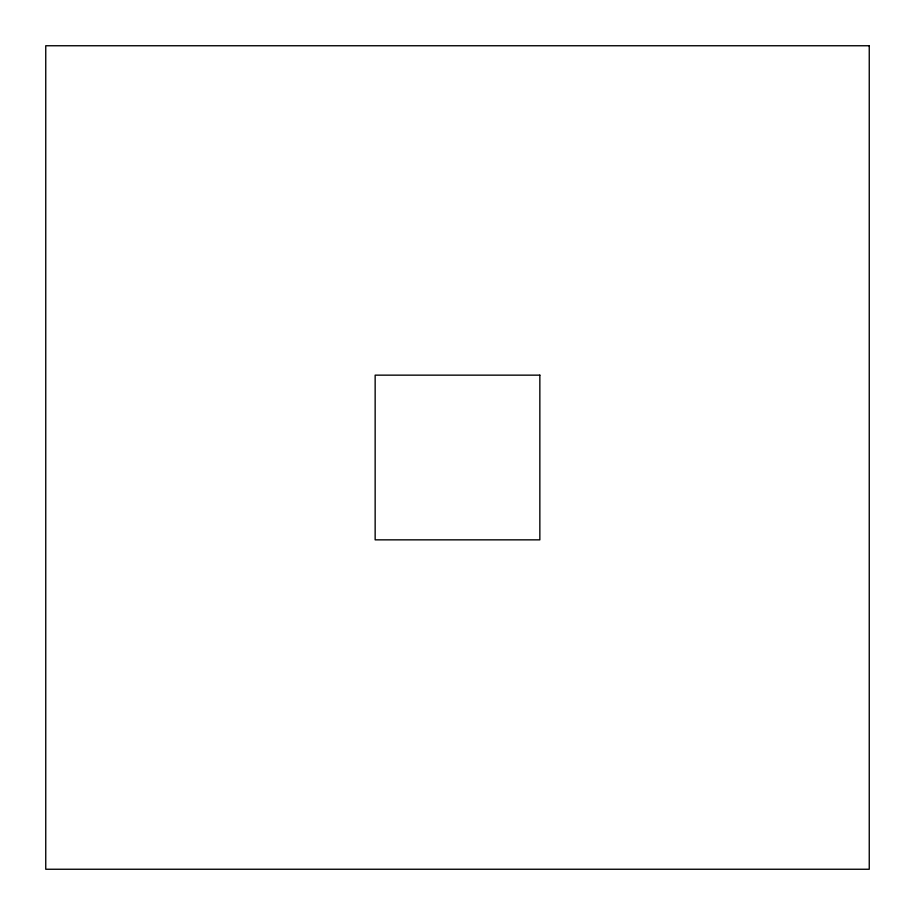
<?xml version="1.0" encoding="UTF-8"?>
<svg xmlns="http://www.w3.org/2000/svg" width="915" height="915" viewBox="0 0 915 915"><rect width="100%" height="100%" fill="white"/><g stroke="black" fill="none" stroke-linecap="round" stroke-linejoin="round"><path stroke-width="1.37" d="M869.25 45.75L45.75 45.75L45.75 869.25L869.25 869.25L869.25 45.75M539.85 375.15L375.15 375.15L375.15 539.85L539.85 539.85L539.85 375.15"/></g></svg>
